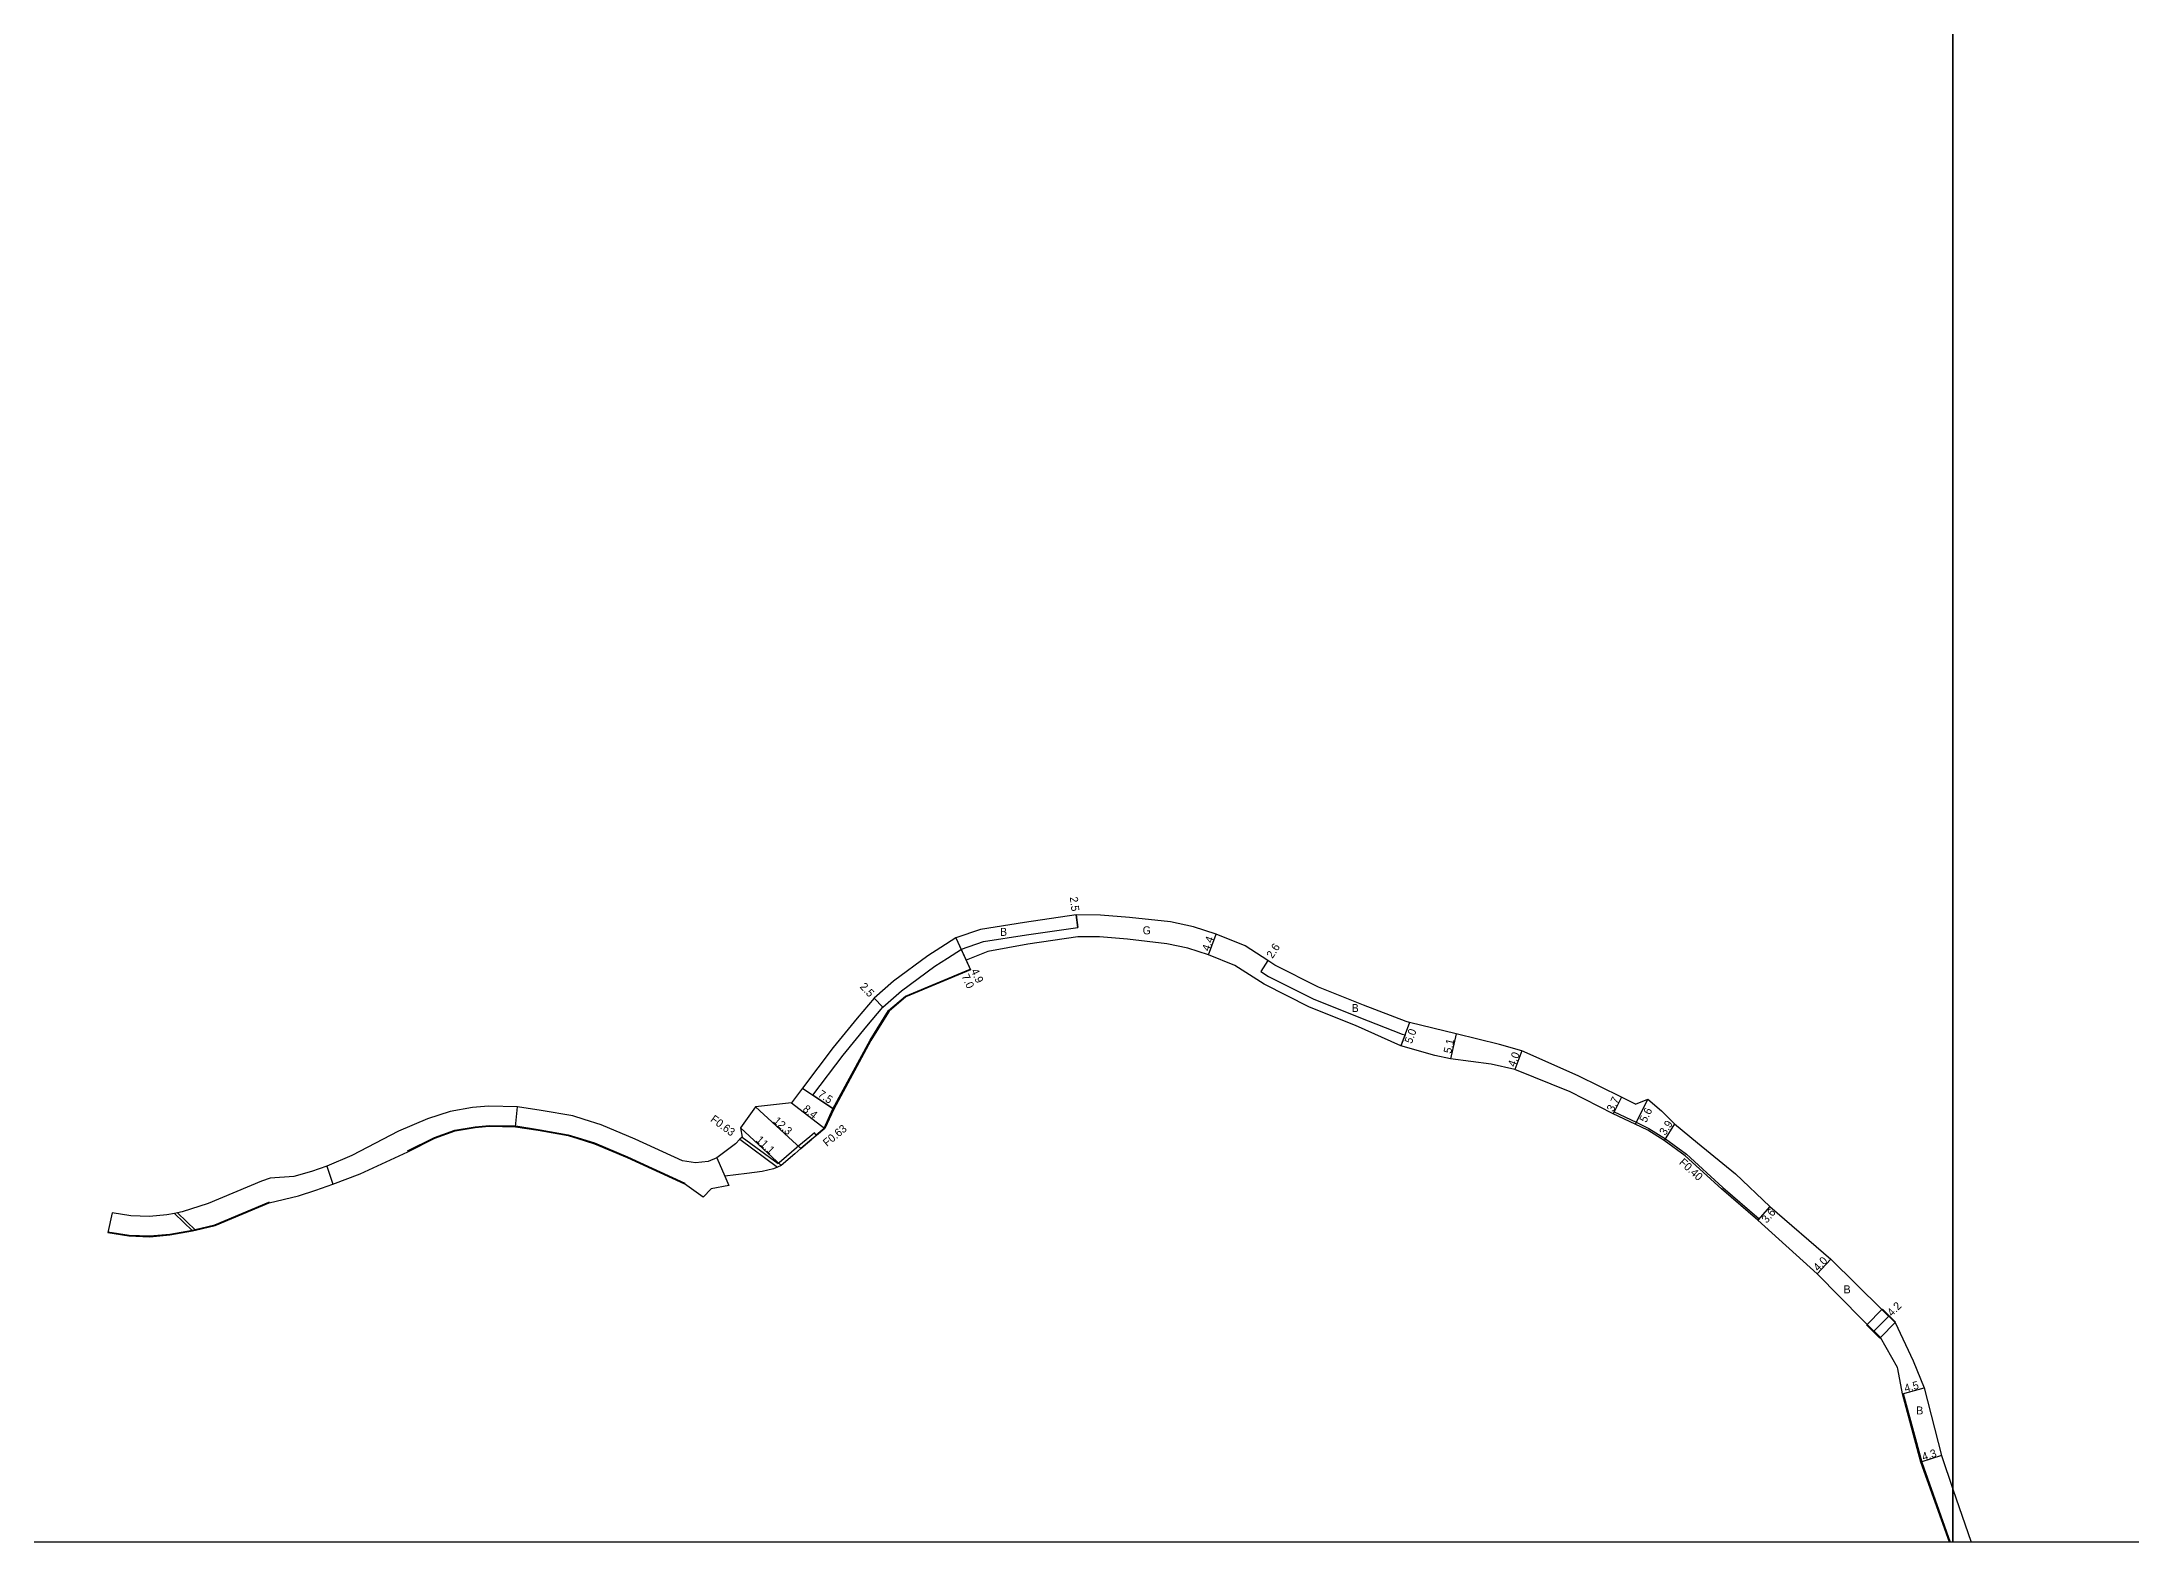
# Model space of a CAD drawing. Header units: metres. Extents: x -15200 to -12000, y -102000 to -99000.
# Drawn here: x -13982.2 to -13564.4, y -102000 to -101700 of the extents above; entities that cross this region are included whole.
import ezdxf

# ---------------------------------------------------------------- set-up
doc = ezdxf.new("R2010")
doc.units = ezdxf.units.M
doc.header["$LTSCALE"] = 2.5
for name, color, linetype in [('側溝・桝', 7, 'Continuous'), ('図郭', 7, 'Continuous'), ('幅員', 7, 'Continuous'), ('歩道・分離帯・安全施設', 7, 'Continuous'), ('舗装', 7, 'Continuous'), ('道路', 7, 'Continuous')]:
    doc.layers.add(name, color=color, linetype=linetype)
doc.styles.get("Standard").update_dxf_attribs({"font": ''})
doc.styles.get('Standard').set_extended_font_data('@MS PGothic')

msp = doc.modelspace()

# ---------------------------------------------------------------- linework, layer by layer
at = {"layer": '側溝・桝'}
for points in [[(-13667.93, -101914.34), (-13667.76, -101913.98), (-13663.35, -101916.04), (-13660.82, -101917.25), (-13657.51, -101919.34), (-13653.26, -101922.44), (-13646.04, -101929.05), (-13638.74, -101935.33)], [(-13842.58, -101919.43), (-13835.03, -101924.99)], [(-13842.12, -101918.99), (-13834.95, -101924.27)], [(-13827.24, -101918.66), (-13827.65, -101918.17), (-13828.57, -101918.95), (-13830.77, -101920.77), (-13834.69, -101924.17), (-13834.95, -101924.27)], [(-13955.62, -101934.26), (-13952.04, -101937.77)], [(-13955.03, -101934.14), (-13951.46, -101937.63)], [(-13638.74, -101935.33), (-13639, -101935.63)]]:
    msp.add_lwpolyline(points, dxfattribs=at)
at = {"layer": '図郭'}
for points in [[(-14400, -101400), (-13600, -101400), (-13600, -102000), (-14400, -102000)], [(-13600, -101400), (-12800, -101400), (-12800, -102000), (-13600, -102000)]]:
    msp.add_lwpolyline(points, close=True, dxfattribs=at)
at = {"layer": '幅員'}
for points in [[(-13775.31, -101874.58), (-13775.02, -101877.06)], [(-13799.38, -101879.17), (-13796.47, -101885.54)], [(-13799.38, -101879.17), (-13797.34, -101883.63)], [(-13748.86, -101882.54), (-13747.36, -101878.41)], [(-13737, -101883.69), (-13738.4, -101885.88)], [(-13815.7, -101891.23), (-13813.99, -101893.05)], [(-13708.68, -101896.07), (-13710.38, -101900.78)], [(-13699.31, -101898.37), (-13700.47, -101903.34)], [(-13686.24, -101901.75), (-13687.64, -101905.5)], [(-13830.03, -101909.21), (-13823.82, -101913.41)], [(-13666.29, -101911.03), (-13667.93, -101914.34)], [(-13661.01, -101911.39), (-13663.52, -101916.4)], [(-13887.42, -101916.93), (-13887.08, -101912.94)], [(-13839.46, -101912.98), (-13830.36, -101921.25)], [(-13832.26, -101912.16), (-13825.62, -101917.31)], [(-13842.46, -101917.12), (-13834.35, -101924.71)], [(-13655.65, -101916.38), (-13657.74, -101919.67)], [(-13847.21, -101923.13), (-13845.6, -101926.79)], [(-13925.19, -101924.82), (-13923.97, -101928.42)], [(-13636.65, -101932.9), (-13639, -101935.63)], [(-13627.16, -101946.31), (-13624.4, -101943.41)], [(-13615.8, -101957.82), (-13612.85, -101954.83)], [(-13610.09, -101970.31), (-13605.75, -101969.11)], [(-13602.31, -101982.67), (-13606.39, -101984.02)]]:
    msp.add_lwpolyline(points, dxfattribs=at)
at = {"layer": '歩道・分離帯・安全施設'}
for points in [[(-13827.34, -101918.54), (-13825.75, -101917.22), (-13823.96, -101913.35), (-13816.54, -101899.61), (-13812.85, -101893.71), (-13809.44, -101890.84), (-13796.53, -101885.4)], [(-13909.07, -101921.78), (-13903.64, -101919.06), (-13899.57, -101917.6), (-13895.51, -101916.93), (-13892.69, -101916.65), (-13887.41, -101916.78), (-13882.92, -101917.45), (-13882.53, -101917.52), (-13876.91, -101918.52), (-13874.9, -101919.15), (-13871.63, -101920.18), (-13865.04, -101922.94), (-13853.6, -101928.18)], [(-13968.95, -101937.92), (-13964.73, -101938.59), (-13960.56, -101938.76), (-13956.59, -101938.39), (-13952.07, -101937.63), (-13951.5, -101937.49), (-13947.55, -101936.53), (-13936.79, -101931.98), (-13936.61, -101931.94)], [(-13609.94, -101970.27), (-13606.25, -101983.98), (-13600.53, -102000)]]:
    msp.add_lwpolyline(points, dxfattribs=at)
at = {"layer": '舗装'}
for points in [[(-13823.82, -101913.41), (-13827.96, -101910.61), (-13821.95, -101902.65), (-13817.22, -101896.85), (-13813.99, -101893.05), (-13810.27, -101889.73), (-13803.57, -101884.83), (-13801.06, -101883.22), (-13798.28, -101881.43), (-13793.85, -101879.9), (-13793.83, -101879.9), (-13785.29, -101878.55), (-13775.02, -101877.06), (-13775.31, -101874.58)], [(-13737, -101883.69), (-13738.4, -101885.88), (-13736.87, -101886.87), (-13727.92, -101891.38), (-13718.83, -101895.01), (-13710.14, -101898.39), (-13709.57, -101898.53), (-13710.38, -101900.78)], [(-13831.6, -101922.33), (-13830.36, -101921.25), (-13828.17, -101919.43)]]:
    msp.add_lwpolyline(points, dxfattribs=at)
at = {"layer": '道路'}
for points in [[(-13794.46, -101877.47), (-13799.38, -101879.17), (-13802.41, -101881.11), (-13804.99, -101882.76), (-13811.84, -101887.79), (-13815.7, -101891.23), (-13819.14, -101895.25), (-13823.92, -101901.11), (-13830.03, -101909.21), (-13832.26, -101912.16), (-13839.46, -101912.98), (-13842.46, -101917.12), (-13842.12, -101918.99), (-13842.58, -101919.43), (-13843.48, -101920.32), (-13845.29, -101921.75), (-13847.21, -101923.13), (-13848.95, -101923.91), (-13851.42, -101924.16), (-13854.02, -101923.75), (-13863.5, -101919.41), (-13870.31, -101916.56), (-13873.74, -101915.48), (-13875.99, -101914.77), (-13882.3, -101913.65), (-13887.08, -101912.94), (-13892.83, -101912.79), (-13896.02, -101913.11), (-13900.5, -101913.85), (-13905.04, -101915.38), (-13910.85, -101917.82), (-13920.17, -101922.69), (-13925.19, -101924.82), (-13928.26, -101925.85), (-13931.79, -101926.86)], [(-13663.47, -101912.43), (-13666.29, -101911.03), (-13674.95, -101906.73), (-13686.24, -101901.75), (-13690.7, -101900.48), (-13699.31, -101898.37), (-13708.68, -101896.07), (-13709.35, -101895.91), (-13717.88, -101892.6), (-13726.84, -101889.01), (-13735.58, -101884.6), (-13737, -101883.69), (-13741.56, -101880.78), (-13747.36, -101878.41), (-13751.88, -101876.99), (-13756.49, -101875.99), (-13764.68, -101875.07), (-13770.47, -101874.6), (-13775.31, -101874.58), (-13785.66, -101876.08), (-13794.46, -101877.47)], [(-13627.16, -101946.31), (-13639, -101935.63), (-13646.31, -101929.35), (-13653.52, -101922.75), (-13657.74, -101919.67), (-13661.02, -101917.6), (-13663.52, -101916.4), (-13667.93, -101914.34), (-13676.55, -101909.95), (-13687.64, -101905.5), (-13692.36, -101904.4), (-13700.47, -101903.34), (-13703.58, -101902.68), (-13710.38, -101900.78), (-13719.5, -101896.68), (-13728.65, -101893.02), (-13737.76, -101888.43), (-13743.59, -101884.7), (-13748.86, -101882.54), (-13753.01, -101881.25), (-13757.2, -101880.33), (-13765.09, -101879.45), (-13770.66, -101878.99), (-13775, -101878.98), (-13784.99, -101880.43), (-13792.98, -101881.87), (-13797.34, -101883.63), (-13796.47, -101885.54), (-13809.36, -101890.97), (-13812.73, -101893.81), (-13816.41, -101899.69), (-13823.82, -101913.41), (-13825.62, -101917.31), (-13827.24, -101918.66), (-13828.17, -101919.43)], [(-13663.47, -101912.43), (-13661.01, -101911.39), (-13658.29, -101913.76), (-13655.65, -101916.38)], [(-13968.98, -101938.07), (-13964.75, -101938.74), (-13960.56, -101938.91), (-13956.57, -101938.54), (-13952.04, -101937.77), (-13951.46, -101937.63), (-13947.5, -101936.67), (-13936.74, -101932.13), (-13930.83, -101930.74), (-13927.38, -101929.63), (-13923.97, -101928.42), (-13918.49, -101926.32), (-13909.01, -101921.92), (-13903.58, -101919.2), (-13899.54, -101917.75), (-13895.5, -101917.08), (-13892.69, -101916.8), (-13887.42, -101916.93), (-13882.94, -101917.6), (-13876.94, -101918.67), (-13874.95, -101919.3), (-13871.68, -101920.32), (-13865.1, -101923.07), (-13853.66, -101928.32)], [(-13828.17, -101919.43), (-13830.36, -101921.25), (-13831.6, -101922.33), (-13834.35, -101924.71), (-13835.03, -101924.99), (-13835.88, -101925.34), (-13838.15, -101925.88), (-13841.16, -101926.29), (-13845.6, -101926.79), (-13844.76, -101928.71), (-13848.32, -101929.37), (-13849.93, -101930.99), (-13853.66, -101928.32)], [(-13655.65, -101916.38), (-13651.07, -101920.14), (-13643.51, -101926.33), (-13636.65, -101932.9), (-13624.4, -101943.41), (-13614.2, -101953.5)], [(-13931.79, -101926.86), (-13936.5, -101927.2), (-13938.26, -101927.78), (-13948.9, -101932.29), (-13954.08, -101933.94), (-13955.03, -101934.14), (-13955.62, -101934.26), (-13957.16, -101934.57), (-13960.67, -101934.9), (-13964.35, -101934.75), (-13968.07, -101934.17)], [(-13968.07, -101934.17), (-13968.98, -101938.07)], [(-13627.16, -101946.31), (-13618.1, -101955.53), (-13617.15, -101956.49)], [(-13614.52, -101959.09), (-13617.15, -101956.49)], [(-13611.56, -101956.1), (-13614.2, -101953.5)], [(-13611.56, -101956.1), (-13607.94, -101963.74), (-13605.75, -101969.11), (-13602.31, -101982.67), (-13600, -101989.39)], [(-13610.99, -101965.36), (-13611.09, -101965.04), (-13614.52, -101959.09)], [(-13600.69, -102000), (-13606.39, -101984.02), (-13610.09, -101970.31), (-13610.99, -101965.36)], [(-13600, -101989.39), (-13596.35, -102000)]]:
    msp.add_lwpolyline(points, dxfattribs=at)
for points in [[(-13617.25, -101956.6), (-13617.15, -101956.49), (-13614.52, -101959.09), (-13614.62, -101959.2)], [(-13614.2, -101953.5), (-13611.56, -101956.1), (-13614.52, -101959.09), (-13617.15, -101956.49)], [(-13611.46, -101956), (-13611.56, -101956.1), (-13614.2, -101953.5), (-13614.09, -101953.4)]]:
    msp.add_lwpolyline(points, close=True, dxfattribs=at)

# ---------------------------------------------------------------- texts
at = {"layer": '側溝・桝'}
for s, rotation, p in [('F0.63', 323.6171, (-13848.6, -101915.74)), ('F0.63', 39.7576, (-13825.15, -101921)), ('F0.40', 317.5457, (-13654.88, -101924.25))]:
    msp.add_text(s, height=1.6, rotation=rotation, dxfattribs=at).set_placement(p)
at = {"layer": '幅員'}
for s, rotation, p in [('2.5', 276.8684, (-13776.61, -101871.04)), ('4.4', 70.0058, (-13748.75, -101881.95)), ('2.6', 57.385, (-13736.06, -101883.4)), ('7.0', 294.5624, (-13798.3, -101886.83)), ('4.9', 294.5624, (-13796.43, -101885.74)), ('2.5', 313.3584, (-13818.7, -101889.03)), ('5.0', 70.1322, (-13708.22, -101900.44)), ('5.1', 76.8129, (-13700.35, -101902.39)), ('4.0', 69.4284, (-13687.59, -101905.09)), ('7.5', 325.9083, (-13827.11, -101910.78)), ('3.7', 63.5948, (-13667.91, -101914.07)), ('12.3', 317.7436, (-13836.03, -101915.96)), ('8.4', 322.2047, (-13830.15, -101913.68)), ('5.6', 63.442, (-13661.36, -101916.23)), ('11.1', 316.8933, (-13839.5, -101919.75)), ('3.9', 57.7004, (-13657.5, -101918.78)), ('3.6', 49.3173, (-13637.24, -101936.33)), ('4.0', 46.4209, (-13626.95, -101945.95)), ('4.2', 45.3493, (-13612.2, -101954.97)), ('4.5', 15.4798, (-13609.49, -101970.04)), ('4.3', 18.2947, (-13605.9, -101983.75))]:
    msp.add_text(s, height=1.6, rotation=rotation, dxfattribs=at).set_placement(p)
at = {"layer": '舗装'}
for s, p in [('B', (-13790.54, -101878.76)), ('G', (-13762.03, -101878.46)), ('B', (-13720.23, -101893.99)), ('B', (-13621.86, -101950.24)), ('B', (-13607.33, -101974.46))]:
    msp.add_text(s, height=1.6, dxfattribs=at).set_placement(p)

doc.saveas('drawing.dxf')
